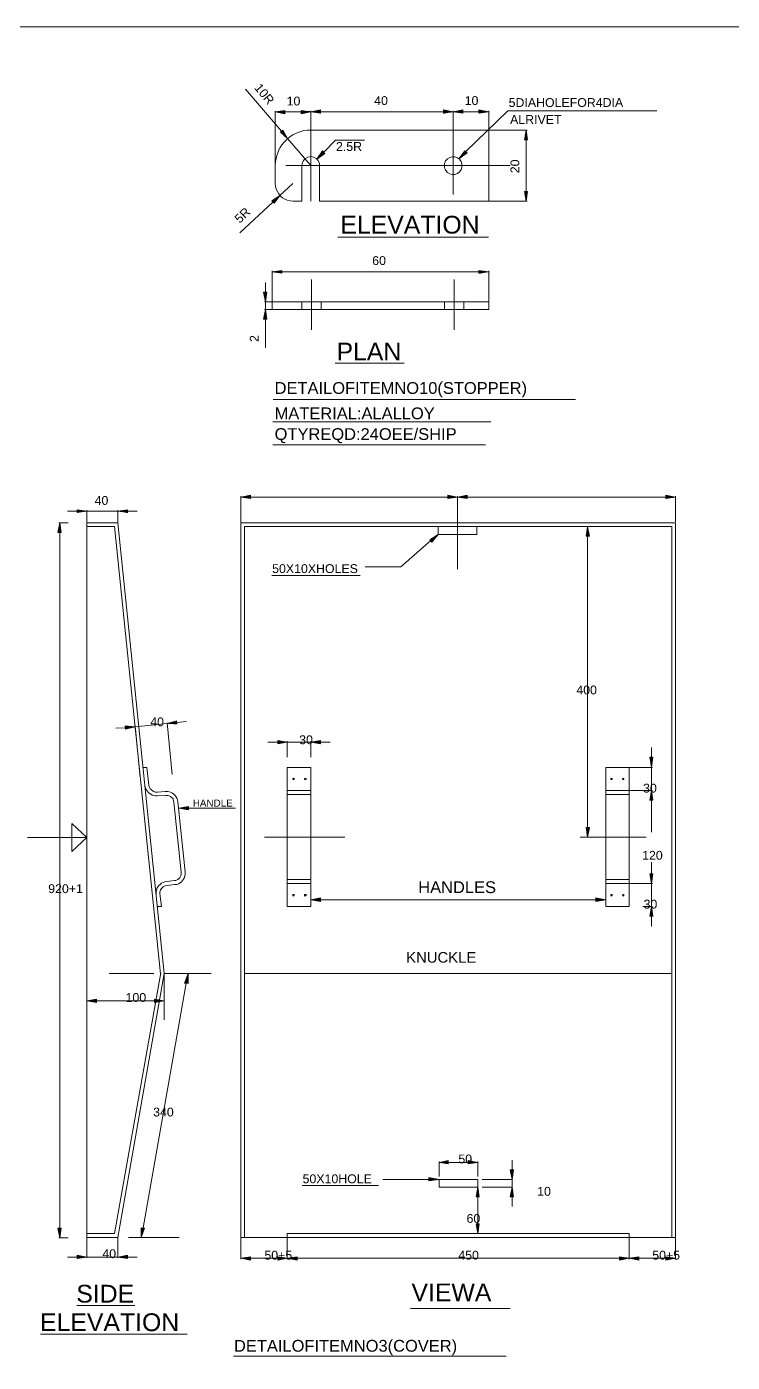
# Model space of a CAD drawing. Header units: millimetres. Extents: x -3009 to 55097, y -2803 to 5841.
# Drawn here: x 48066.7 to 48112.5, y 89.4 to 176 of the extents above; entities that cross this region are included whole.
import ezdxf

# ---------------------------------------------------------------- set-up
doc = ezdxf.new("R2010")
doc.units = ezdxf.units.MM
for name, color, linetype in [('PDF2_Geometry', 7, 'Continuous'), ('PDF2_Solid Fills', 7, 'Continuous'), ('PDF2_Text', 7, 'Continuous')]:
    doc.layers.add(name, color=color, linetype=linetype)
doc.styles.add('PDF F1', font='arial.ttf')

msp = doc.modelspace()

# ---------------------------------------------------------------- hatches: boundary and pattern name
at = {"layer": 'PDF2_Solid Fills', "transparency": 33554559}
for points in [[(48083.323, 170.383), (48083.511, 170.352), (48083.511, 170.571), (48083.448, 170.571), (48083.292, 170.54), (48083.103, 170.509), (48083.041, 170.477), (48082.915, 170.446), (48083.103, 170.414)], [(48084.703, 170.54), (48084.609, 170.571), (48084.546, 170.571), (48084.546, 170.352), (48084.734, 170.383), (48084.828, 170.414), (48085.173, 170.446), (48085.142, 170.477)], [(48085.707, 170.571), (48085.393, 170.509), (48085.173, 170.481), (48085.173, 170.473), (48085.393, 170.446), (48085.613, 170.414), (48085.769, 170.383), (48085.832, 170.352), (48085.832, 170.571)], [(48094.27, 170.509), (48093.956, 170.571), (48093.768, 170.571), (48093.768, 170.352), (48094.238, 170.446), (48094.364, 170.477)], [(48094.96, 170.383), (48095.054, 170.352), (48095.054, 170.571), (48094.96, 170.571), (48094.803, 170.54), (48094.583, 170.509), (48094.458, 170.477), (48094.834, 170.414)], [(48096.309, 170.54), (48096.214, 170.571), (48096.058, 170.571), (48096.058, 170.352), (48096.12, 170.383), (48096.277, 170.414), (48096.465, 170.446), (48096.716, 170.477), (48096.528, 170.509)], [(48099.163, 169.034), (48099.163, 169.223), (48099.132, 169.223), (48099.1, 169.034), (48099.069, 168.846), (48099.037, 168.689), (48099.037, 168.658), (48099.257, 168.658), (48099.257, 168.689), (48099.226, 168.689), (48099.226, 168.846), (48099.194, 168.846), (48099.194, 169.034)], [(48099.226, 165.239), (48099.247, 165.302), (48099.037, 165.302), (48099.037, 165.208), (48099.069, 165.208), (48099.069, 165.019), (48099.1, 165.019), (48099.1, 164.8), (48099.132, 164.8), (48099.132, 164.643), (48099.163, 164.925), (48099.194, 165.114)], [(48083.26, 160.001), (48083.292, 159.985), (48083.292, 160.189), (48083.197, 160.189), (48083.009, 160.158), (48082.946, 160.126), (48082.664, 160.095), (48082.978, 160.032)], [(48096.34, 160.158), (48096.12, 160.189), (48096.058, 160.189), (48096.058, 159.969), (48096.277, 160.001), (48096.309, 160.032), (48096.685, 160.095), (48096.528, 160.126)], [(48082.131, 158.683), (48082.162, 158.683), (48082.162, 158.433), (48082.194, 158.433), (48082.194, 158.244), (48082.225, 158.244), (48082.225, 158.15), (48082.228, 158.15), (48082.256, 158.433), (48082.288, 158.495), (48082.319, 158.715), (48082.319, 158.778), (48082.131, 158.778)], [(48082.256, 157.335), (48082.256, 157.554), (48082.225, 157.554), (48082.194, 157.397), (48082.162, 157.209), (48082.131, 157.052), (48082.131, 157.021), (48082.351, 157.021), (48082.351, 157.052), (48082.319, 157.052), (48082.319, 157.146), (48082.288, 157.146), (48082.288, 157.335)], [(48081.221, 145.384), (48081.284, 145.353), (48081.284, 145.572), (48081.19, 145.572), (48080.876, 145.51), (48080.625, 145.478), (48080.876, 145.447), (48081.096, 145.415)], [(48094.301, 145.541), (48094.207, 145.572), (48094.05, 145.572), (48094.05, 145.353), (48094.238, 145.415), (48094.489, 145.447), (48094.646, 145.478), (48094.521, 145.51)], [(48095.242, 145.572), (48094.991, 145.541), (48094.866, 145.51), (48094.709, 145.483), (48094.709, 145.472), (48094.834, 145.447), (48095.085, 145.415), (48095.273, 145.384), (48095.336, 145.353), (48095.336, 145.572)], [(48108.447, 145.541), (48108.322, 145.572), (48108.196, 145.572), (48108.196, 145.353), (48108.385, 145.415), (48108.604, 145.447), (48108.792, 145.478), (48108.636, 145.51)], [(48070.463, 144.6), (48070.086, 144.663), (48070.024, 144.663), (48070.024, 144.443), (48070.086, 144.474), (48070.463, 144.537), (48070.682, 144.569)], [(48073.129, 144.474), (48073.317, 144.443), (48073.317, 144.663), (48073.254, 144.663), (48073.223, 144.631), (48072.909, 144.6), (48072.658, 144.569), (48072.878, 144.537), (48073.066, 144.506)], [(48068.926, 143.502), (48068.926, 143.722), (48068.894, 143.722), (48068.863, 143.565), (48068.8, 143.314), (48068.8, 143.188), (48069.02, 143.188), (48069.02, 143.22), (48068.988, 143.22), (48068.988, 143.314), (48068.957, 143.314), (48068.957, 143.502)], [(48103.146, 143.408), (48103.146, 143.502), (48103.115, 143.502), (48103.084, 143.251), (48103.052, 143.094), (48103.021, 142.969), (48103.021, 142.938), (48103.241, 142.938), (48103.241, 143.032), (48103.209, 143.032), (48103.209, 143.22), (48103.178, 143.22), (48103.178, 143.408)], [(48075.983, 130.767), (48076.516, 130.736), (48076.516, 130.83), (48076.485, 130.83), (48076.485, 130.956), (48076.454, 130.956), (48076.422, 130.924), (48076.297, 130.893), (48076.14, 130.861), (48076.046, 130.83), (48075.92, 130.799)], [(48073.474, 130.611), (48073.254, 130.642), (48073.16, 130.642), (48073.16, 130.485), (48073.192, 130.485), (48073.192, 130.422), (48073.254, 130.422), (48073.286, 130.454), (48073.442, 130.485), (48073.568, 130.516), (48073.756, 130.579)], [(48083.166, 129.67), (48083.072, 129.701), (48083.041, 129.701), (48083.041, 129.481), (48083.103, 129.481), (48083.323, 129.513), (48083.386, 129.544), (48083.668, 129.575), (48083.48, 129.607)], [(48085.769, 129.701), (48085.613, 129.67), (48085.581, 129.638), (48085.362, 129.607), (48085.236, 129.575), (48085.613, 129.513), (48085.738, 129.481), (48085.832, 129.481), (48085.832, 129.701)], [(48107.35, 128.384), (48107.381, 128.603), (48107.161, 128.603), (48107.193, 128.572), (48107.193, 128.384), (48107.224, 128.384), (48107.224, 128.195), (48107.255, 128.195), (48107.255, 128.007), (48107.287, 128.007), (48107.287, 127.944), (48107.318, 128.195)], [(48107.381, 125.906), (48107.35, 125.906), (48107.35, 126.094), (48107.318, 126.094), (48107.318, 126.282), (48107.255, 126.282), (48107.224, 126.157), (48107.193, 125.968), (48107.161, 125.874), (48107.161, 125.811), (48107.381, 125.811)], [(48107.381, 125.906), (48107.35, 125.906), (48107.35, 126.094), (48107.318, 126.094), (48107.318, 126.282), (48107.255, 126.282), (48107.224, 126.157), (48107.193, 125.968), (48107.161, 125.874), (48107.161, 125.811), (48107.381, 125.811)], [(48077.175, 125.404), (48077.144, 125.372), (48076.893, 125.341), (48076.61, 125.313), (48076.61, 125.303), (48077.05, 125.216), (48077.238, 125.184), (48077.238, 125.404)], [(48103.209, 123.867), (48103.241, 124.055), (48103.052, 124.055), (48103.052, 123.867), (48103.084, 123.867), (48103.084, 123.647), (48103.115, 123.647), (48103.115, 123.459), (48103.146, 123.459), (48103.146, 123.396), (48103.178, 123.647)], [(48107.35, 120.824), (48107.381, 121.044), (48107.161, 121.044), (48107.193, 121.012), (48107.193, 120.824), (48107.224, 120.824), (48107.224, 120.636), (48107.255, 120.636), (48107.255, 120.448), (48107.287, 120.448), (48107.287, 120.385), (48107.318, 120.636)], [(48107.35, 120.824), (48107.381, 121.044), (48107.161, 121.044), (48107.193, 121.012), (48107.193, 120.824), (48107.224, 120.824), (48107.224, 120.636), (48107.255, 120.636), (48107.255, 120.448), (48107.287, 120.448), (48107.287, 120.385), (48107.318, 120.636)], [(48085.707, 119.444), (48085.393, 119.381), (48085.173, 119.354), (48085.173, 119.346), (48085.393, 119.319), (48085.613, 119.287), (48085.769, 119.256), (48085.832, 119.225), (48085.832, 119.444)], [(48103.931, 119.413), (48103.805, 119.444), (48103.648, 119.444), (48103.648, 119.225), (48103.774, 119.256), (48103.868, 119.287), (48104.087, 119.319), (48104.276, 119.35), (48104.119, 119.381)], [(48107.381, 118.346), (48107.35, 118.346), (48107.35, 118.534), (48107.318, 118.534), (48107.318, 118.754), (48107.287, 118.754), (48107.287, 118.848), (48107.255, 118.848), (48107.224, 118.597), (48107.193, 118.409), (48107.161, 118.315), (48107.161, 118.252), (48107.381, 118.252)], [(48076.987, 113.955), (48077.206, 113.928), (48077.206, 114.426), (48077.175, 114.426), (48077.144, 114.331), (48077.112, 114.269), (48077.081, 114.175), (48077.05, 114.112), (48077.018, 114.018)], [(48071.247, 112.7), (48071.31, 112.669), (48071.31, 112.889), (48071.184, 112.889), (48070.87, 112.826), (48070.651, 112.794), (48070.87, 112.763), (48071.121, 112.732)], [(48075.419, 112.857), (48075.23, 112.889), (48075.074, 112.889), (48075.074, 112.675), (48075.513, 112.763), (48075.638, 112.794), (48075.575, 112.826)], [(48093.987, 102.224), (48094.113, 102.193), (48094.113, 102.412), (48094.019, 102.412), (48093.893, 102.381), (48093.611, 102.349), (48093.548, 102.318), (48093.674, 102.287)], [(48095.995, 102.318), (48095.524, 102.412), (48095.368, 102.412), (48095.368, 102.193), (48095.43, 102.224), (48095.869, 102.287)], [(48098.285, 101.565), (48098.316, 101.785), (48098.316, 101.848), (48098.128, 101.848), (48098.128, 101.659), (48098.159, 101.659), (48098.159, 101.503), (48098.191, 101.503), (48098.191, 101.314), (48098.222, 101.314), (48098.222, 101.22), (48098.253, 101.503)], [(48093.109, 101.283), (48092.984, 101.314), (48092.827, 101.314), (48092.827, 101.095), (48092.952, 101.126), (48093.046, 101.158), (48093.266, 101.189), (48093.454, 101.22), (48093.297, 101.252)], [(48096.026, 100.53), (48096.026, 100.718), (48095.995, 100.718), (48095.964, 100.467), (48095.932, 100.279), (48095.901, 100.122), (48095.901, 100.091), (48096.12, 100.091), (48096.12, 100.122), (48096.089, 100.122), (48096.089, 100.311), (48096.058, 100.311), (48096.058, 100.53)], [(48098.222, 100.624), (48098.191, 100.499), (48098.159, 100.342), (48098.128, 100.217), (48098.096, 100.122), (48098.096, 100.091), (48098.316, 100.091), (48098.316, 100.217), (48098.285, 100.217), (48098.285, 100.405), (48098.253, 100.405), (48098.253, 100.624)], [(48068.957, 97.833), (48068.988, 97.99), (48068.988, 98.052), (48068.769, 98.052), (48068.8, 98.021), (48068.8, 97.895), (48068.832, 97.895), (48068.832, 97.707), (48068.863, 97.707), (48068.863, 97.488), (48068.894, 97.488), (48068.894, 97.394), (48068.926, 97.644)], [(48074.164, 97.456), (48074.227, 97.582), (48074.258, 97.676), (48074.321, 97.801), (48074.352, 97.895), (48074.383, 97.958), (48074.383, 98.057), (48074.227, 98.084), (48074.164, 98.084)], [(48095.901, 98.24), (48095.932, 98.24), (48095.932, 98.052), (48095.964, 98.052), (48095.964, 97.864), (48095.995, 97.864), (48095.995, 97.707), (48096.001, 97.707), (48096.026, 97.833), (48096.058, 98.021), (48096.089, 98.272), (48096.12, 98.335), (48095.901, 98.335)], [(48070.274, 96.233), (48070.149, 96.264), (48070.024, 96.264), (48070.024, 96.045), (48070.212, 96.108), (48070.431, 96.139), (48070.619, 96.17), (48070.463, 96.202)], [(48073.254, 96.076), (48073.317, 96.045), (48073.317, 96.264), (48073.223, 96.264), (48072.909, 96.202), (48072.658, 96.17), (48072.909, 96.139), (48073.129, 96.108)], [(48081.096, 96.013), (48081.284, 95.982), (48081.284, 96.202), (48081.221, 96.202), (48081.064, 96.17), (48080.876, 96.139), (48080.814, 96.108), (48080.688, 96.076), (48080.876, 96.045)], [(48083.166, 96.17), (48083.072, 96.202), (48083.041, 96.202), (48083.041, 95.987), (48083.229, 96.013), (48083.323, 96.045), (48083.668, 96.076), (48083.637, 96.108), (48083.417, 96.139)], [(48083.919, 96.045), (48084.295, 95.982), (48084.295, 96.202), (48084.264, 96.202), (48084.076, 96.17), (48083.887, 96.139), (48083.856, 96.108), (48083.699, 96.076)], [(48105.154, 95.982), (48105.373, 96.013), (48105.562, 96.045), (48105.813, 96.073), (48105.813, 96.092), (48105.781, 96.108), (48105.217, 96.202), (48105.154, 96.202)], [(48106.314, 96.013), (48106.44, 95.982), (48106.44, 96.202), (48106.409, 96.202), (48106.346, 96.17), (48106.126, 96.139), (48105.969, 96.108), (48105.875, 96.076), (48106.158, 96.045)], [(48108.416, 96.17), (48108.259, 96.202), (48108.196, 96.202), (48108.196, 95.982), (48108.385, 96.013), (48108.604, 96.045), (48108.855, 96.076), (48108.792, 96.108)]]:
    msp.add_hatch(color=256, dxfattribs=at).paths.add_polyline_path(points)
h = msp.add_hatch(color=256, dxfattribs=at)
h.paths.add_polyline_path([(48083.386, 169.223), (48083.386, 169.285), (48083.354, 169.285), (48083.26, 169.191), (48083.197, 169.17), (48083.197, 169.128), (48083.229, 169.097), (48083.292, 169.066), (48083.323, 169.034), (48083.386, 169.003), (48083.448, 168.94), (48083.511, 168.909), (48083.637, 168.783), (48083.637, 168.846), (48083.605, 168.846), (48083.605, 168.909), (48083.574, 168.94), (48083.542, 168.94), (48083.542, 169.003), (48083.511, 169.003), (48083.511, 169.066), (48083.48, 169.066), (48083.48, 169.128), (48083.448, 169.16), (48083.417, 169.16), (48083.417, 169.223)])
h.paths.add_polyline_path([(48083.668, 168.752), (48083.699, 168.721), (48083.699, 168.752)])
h.paths.add_polyline_path([(48083.637, 168.783), (48083.668, 168.752), (48083.668, 168.783)])
h = msp.add_hatch(color=256, dxfattribs=at)
h.paths.add_polyline_path([(48086.083, 167.78), (48085.958, 167.905), (48085.926, 167.905), (48085.895, 167.842), (48085.864, 167.811), (48085.832, 167.748), (48085.769, 167.686), (48085.738, 167.623), (48085.675, 167.56), (48085.675, 167.497), (48085.738, 167.529), (48085.769, 167.56), (48085.832, 167.591), (48085.864, 167.623), (48085.926, 167.654), (48085.958, 167.686), (48086.02, 167.717)])
h.paths.add_polyline_path([(48085.675, 167.497), (48085.644, 167.497), (48085.675, 167.466)])
h.paths.add_polyline_path([(48085.644, 167.435), (48085.644, 167.466), (48085.613, 167.466)])
h = msp.add_hatch(color=256, dxfattribs=at)
h.paths.add_polyline_path([(48095.273, 167.811), (48095.179, 167.905), (48095.148, 167.905), (48095.117, 167.874), (48095.054, 167.811), (48095.023, 167.748), (48094.96, 167.686), (48094.928, 167.623), (48094.897, 167.591), (48094.866, 167.529), (48094.928, 167.497), (48094.928, 167.529), (48094.991, 167.56), (48095.054, 167.623), (48095.117, 167.654), (48095.148, 167.686), (48095.211, 167.717), (48095.242, 167.748)])
h.paths.add_polyline_path([(48094.866, 167.466), (48094.866, 167.497), (48094.834, 167.497)])
h = msp.add_hatch(color=256, dxfattribs=at)
h.paths.add_polyline_path([(48082.633, 164.674), (48082.758, 164.549), (48082.79, 164.549), (48082.852, 164.58), (48082.946, 164.769), (48083.135, 164.957), (48083.041, 164.957), (48083.009, 164.925), (48082.978, 164.894), (48082.884, 164.863), (48082.884, 164.8), (48082.79, 164.8), (48082.758, 164.737), (48082.664, 164.706)])
h.paths.add_polyline_path([(48083.166, 165.019), (48083.135, 165.019), (48083.166, 164.988)])
h = msp.add_hatch(color=256, dxfattribs=at)
h.paths.add_polyline_path([(48093.391, 143.032), (48093.423, 143), (48093.423, 143.032)])
h.paths.add_polyline_path([(48093.423, 143.063), (48093.454, 143.032), (48093.454, 143.063)])
h.paths.add_polyline_path([(48092.89, 142.718), (48092.952, 142.687), (48092.952, 142.624), (48092.984, 142.624), (48092.984, 142.561), (48093.046, 142.592), (48093.109, 142.655), (48093.141, 142.718), (48093.329, 142.906), (48093.36, 142.969), (48093.391, 143), (48093.329, 143), (48093.297, 142.969), (48093.266, 142.938), (48093.172, 142.906), (48093.109, 142.843), (48092.921, 142.749)])

# ---------------------------------------------------------------- linework, layer by layer
at = {"layer": 'PDF2_Geometry', "lineweight": 13}
for points in [[(47995.748, 21.581), (47995.748, 175.998), (48207.91, 175.998), (48207.91, 21.581)], [(48083.48, 170.571), (48083.48, 170.352), (48082.852, 170.477)], [(48084.546, 170.571), (48084.546, 170.352), (48085.173, 170.477)], [(48085.048, 170.509), (48085.048, 170.477), (48085.173, 170.477)], [(48085.801, 170.603), (48085.801, 170.383), (48085.173, 170.477)], [(48093.768, 170.603), (48093.768, 170.383), (48094.395, 170.477)], [(48095.023, 170.603), (48095.023, 170.383), (48094.395, 170.477)], [(48096.058, 170.603), (48096.058, 170.383), (48096.716, 170.477)], [(48083.354, 169.285), (48083.197, 169.16), (48083.668, 168.752)], [(48099.037, 168.658), (48099.226, 168.658), (48099.132, 169.285)], [(48086.083, 167.78), (48085.55, 167.403), (48085.926, 167.937)], [(48095.305, 167.811), (48094.772, 167.435), (48095.148, 167.937)], [(48082.633, 164.706), (48082.79, 164.549), (48083.166, 165.051)], [(48099.037, 165.302), (48099.226, 165.302), (48099.132, 164.674)], [(48083.292, 160.189), (48083.292, 160.001), (48082.664, 160.095)], [(48096.058, 160.189), (48096.058, 160.001), (48096.716, 160.095)], [(48082.1, 158.778), (48082.319, 158.778), (48082.225, 158.15)], [(48096.716, 157.648), (48082.664, 157.648), (48082.664, 158.15), (48096.716, 158.15)], [(48082.1, 157.021), (48082.319, 157.021), (48082.225, 157.648)], [(48081.253, 145.604), (48081.253, 145.384), (48080.625, 145.478)], [(48094.05, 145.604), (48094.05, 145.384), (48094.678, 145.478)], [(48095.305, 145.604), (48095.305, 145.384), (48094.678, 145.478)], [(48108.196, 145.604), (48108.196, 145.384), (48108.824, 145.478)], [(48070.024, 144.663), (48070.024, 144.474), (48070.651, 144.569)], [(48073.286, 144.663), (48073.286, 144.474), (48072.658, 144.569)], [(48068.769, 143.188), (48068.988, 143.188), (48068.894, 143.816)], [(48075.669, 114.582), (48072.658, 97.456), (48070.651, 97.456), (48070.651, 143.816), (48072.658, 143.816)], [(48080.625, 143.816), (48108.824, 143.816), (48108.824, 97.456), (48080.625, 97.456)], [(48092.89, 142.718), (48093.423, 143.063), (48093.015, 142.561)], [(48103.021, 142.938), (48103.241, 142.938), (48103.115, 143.565)], [(48076.454, 130.956), (48076.485, 130.767), (48075.858, 130.799)], [(48073.129, 130.642), (48073.16, 130.422), (48073.788, 130.579)], [(48083.041, 129.701), (48083.041, 129.481), (48083.637, 129.575)], [(48085.801, 129.701), (48085.801, 129.481), (48085.173, 129.575)], [(48107.161, 128.603), (48107.35, 128.603), (48107.255, 127.944)], [(48105.813, 118.911), (48105.813, 127.944), (48104.307, 127.944), (48104.307, 118.911)], [(48084.107, 127.192), (48084.076, 127.223), (48084.044, 127.254), (48084.013, 127.223), (48084.013, 127.192), (48084.013, 127.16), (48084.044, 127.16), (48084.076, 127.16)], [(48084.86, 127.192), (48084.86, 127.223), (48084.797, 127.254), (48084.766, 127.223), (48084.766, 127.192), (48084.766, 127.16), (48084.797, 127.16), (48084.86, 127.16)], [(48104.715, 127.192), (48104.715, 127.223), (48104.652, 127.254), (48104.621, 127.223), (48104.621, 127.192), (48104.621, 127.16), (48104.652, 127.16), (48104.715, 127.16)], [(48105.468, 127.192), (48105.468, 127.223), (48105.436, 127.254), (48105.405, 127.223), (48105.373, 127.192), (48105.405, 127.16), (48105.436, 127.16), (48105.468, 127.16)], [(48107.318, 126.439), (48105.844, 126.439)], [(48107.161, 125.811), (48107.35, 125.811), (48107.255, 126.439)], [(48107.161, 125.811), (48107.35, 125.811), (48107.255, 126.439)], [(48077.238, 125.184), (48076.61, 125.31), (48077.238, 125.404)], [(48103.021, 124.055), (48103.241, 124.055), (48103.115, 123.428)], [(48085.173, 123.428), (48083.637, 123.428)], [(48107.161, 121.044), (48107.35, 121.044), (48107.255, 120.416)], [(48107.161, 121.044), (48107.35, 121.044), (48107.255, 120.416)], [(48084.107, 119.664), (48084.076, 119.695), (48084.044, 119.695), (48084.013, 119.695), (48084.013, 119.664), (48084.013, 119.632), (48084.044, 119.601), (48084.076, 119.632)], [(48084.86, 119.664), (48084.86, 119.695), (48084.797, 119.695), (48084.766, 119.695), (48084.766, 119.664), (48084.766, 119.632), (48084.797, 119.601), (48084.86, 119.632)], [(48104.715, 119.664), (48104.715, 119.695), (48104.652, 119.695), (48104.621, 119.695), (48104.621, 119.664), (48104.621, 119.632), (48104.652, 119.601), (48104.715, 119.632)], [(48105.468, 119.664), (48105.468, 119.695), (48105.436, 119.695), (48105.405, 119.695), (48105.373, 119.664), (48105.405, 119.632), (48105.436, 119.601), (48105.468, 119.632)], [(48085.801, 119.475), (48085.801, 119.256), (48085.173, 119.35)], [(48103.648, 119.475), (48103.648, 119.256), (48104.307, 119.35)], [(48107.161, 118.284), (48107.35, 118.284), (48107.255, 118.911)], [(48076.987, 113.955), (48077.206, 113.924), (48077.206, 114.582)], [(48071.278, 112.92), (48071.278, 112.7), (48070.651, 112.794)], [(48075.042, 112.92), (48075.042, 112.7), (48075.669, 112.794)], [(48094.082, 102.444), (48094.082, 102.224), (48093.486, 102.318)], [(48095.368, 102.444), (48095.368, 102.224), (48095.995, 102.318)], [(48098.096, 101.848), (48098.316, 101.848), (48098.222, 101.22)], [(48092.827, 101.346), (48093.486, 101.22), (48092.827, 101.126)], [(48095.901, 100.091), (48096.089, 100.091), (48095.995, 100.718)], [(48098.096, 100.091), (48098.316, 100.091), (48098.222, 100.718)], [(48068.769, 98.052), (48068.988, 98.052), (48068.894, 97.425)], [(48074.164, 98.084), (48074.383, 98.052), (48074.164, 97.456)], [(48095.901, 98.335), (48096.089, 98.335), (48095.995, 97.707)], [(48070.024, 96.296), (48070.024, 96.076), (48070.651, 96.17)], [(48073.286, 96.296), (48073.286, 96.076), (48072.658, 96.17)], [(48081.253, 96.202), (48081.253, 95.982), (48080.625, 96.108)], [(48083.041, 96.202), (48083.041, 95.982), (48083.637, 96.108)], [(48084.295, 96.202), (48084.295, 95.982), (48083.637, 96.108)], [(48105.185, 96.202), (48105.185, 95.982), (48105.813, 96.108)], [(48106.44, 96.202), (48106.44, 95.982), (48105.813, 96.108)], [(48108.196, 96.202), (48108.196, 95.982), (48108.824, 96.108)]]:
    msp.add_lwpolyline(points, close=True, dxfattribs=at)
for points in [[(48080.939, 171.951), (48083.26, 169.223)], [(48082.852, 167.027), (48082.852, 170.509)], [(48083.48, 170.477), (48084.546, 170.477)], [(48085.173, 169.348), (48085.173, 170.54)], [(48085.173, 169.317), (48085.173, 170.509)], [(48085.801, 170.477), (48093.768, 170.477)], [(48094.395, 169.348), (48094.395, 170.54), (48094.395, 169.317)], [(48095.023, 170.477), (48096.058, 170.477)], [(48095.211, 167.874), (48097.94, 170.54), (48101.672, 170.54), (48107.6, 170.54)], [(48096.716, 169.317), (48096.716, 170.54)], [(48099.194, 169.285), (48096.716, 169.285), (48085.173, 169.285), (48085.173, 164.674)], [(48094.395, 169.285), (48094.395, 165.114)], [(48096.716, 169.285), (48096.716, 164.674), (48099.194, 164.674)], [(48085.173, 166.996), (48083.668, 168.752)], [(48085.989, 167.842), (48086.773, 168.627), (48088.655, 168.627)], [(48099.132, 168.658), (48099.132, 165.302)], [(48094.928, 166.745), (48094.96, 166.87), (48094.96, 166.996), (48094.96, 167.121), (48094.928, 167.246)], [(48083.542, 166.996), (48085.173, 166.996), (48094.395, 166.996), (48098.096, 166.996)], [(48084.609, 167.121), (48084.578, 166.996), (48084.578, 164.674), (48084.013, 164.674), (48083.825, 164.706)], [(48096.716, 164.674), (48085.738, 164.674), (48085.738, 166.996), (48085.738, 167.121)], [(48093.831, 167.121), (48093.831, 166.996), (48093.831, 166.87)], [(48084.013, 165.835), (48083.166, 165.051)], [(48080.563, 162.636), (48082.696, 164.612)], [(48086.93, 162.353), (48096.685, 162.353)], [(48082.664, 158.182), (48082.664, 160.158)], [(48083.292, 160.095), (48096.058, 160.095)], [(48085.205, 159.593), (48085.205, 156.331)], [(48094.458, 159.593), (48094.458, 156.331)], [(48096.716, 158.182), (48096.716, 160.158)], [(48082.225, 158.778), (48082.225, 159.405)], [(48082.633, 158.15), (48082.162, 158.15)], [(48082.225, 158.15), (48082.225, 157.648)], [(48084.578, 158.15), (48084.578, 157.648)], [(48085.832, 158.15), (48085.832, 157.648)], [(48093.831, 158.15), (48093.831, 157.648)], [(48095.085, 158.15), (48095.085, 157.648)], [(48082.633, 157.648), (48082.162, 157.648)], [(48082.225, 157.021), (48082.225, 155.17)], [(48086.742, 154.167), (48091.227, 154.167)], [(48082.727, 151.814), (48102.331, 151.814)], [(48082.696, 150.371), (48096.842, 150.371)], [(48082.696, 148.866), (48095.368, 148.866), (48096.497, 148.866)], [(48080.625, 143.847), (48080.625, 145.541)], [(48081.253, 145.478), (48094.05, 145.478)], [(48094.678, 143.847), (48094.678, 145.541), (48094.678, 143.91)], [(48095.305, 145.478), (48108.196, 145.478)], [(48108.824, 143.879), (48108.824, 145.541)], [(48070.024, 144.569), (48069.396, 144.569)], [(48070.651, 143.847), (48070.651, 144.631)], [(48070.651, 144.569), (48072.658, 144.569)], [(48072.658, 143.847), (48072.658, 144.631)], [(48073.286, 144.569), (48073.913, 144.569)], [(48069.428, 143.816), (48068.832, 143.816)], [(48068.894, 98.052), (48068.894, 143.188)], [(48070.651, 143.565), (48072.439, 143.565), (48075.419, 114.551)], [(48080.876, 97.456), (48080.876, 97.707), (48080.876, 143.565), (48108.573, 143.565), (48108.573, 97.707), (48108.573, 97.456)], [(48095.932, 143.565), (48095.932, 143.063), (48093.423, 143.063), (48093.423, 143.565)], [(48094.678, 143.816), (48094.678, 143.063), (48094.678, 140.805)], [(48102.676, 143.565), (48103.178, 143.565)], [(48092.952, 142.655), (48091.008, 140.961), (48088.687, 140.961)], [(48103.115, 124.055), (48103.115, 142.938)], [(48082.633, 140.397), (48088.373, 140.397)], [(48076.485, 130.861), (48077.112, 130.924)], [(48073.16, 130.516), (48072.533, 130.485)], [(48073.788, 130.579), (48075.858, 130.799)], [(48074.101, 127.286), (48073.788, 130.642)], [(48076.171, 127.474), (48075.858, 130.83)], [(48083.041, 129.575), (48082.382, 129.575)], [(48083.637, 128.603), (48083.637, 129.638)], [(48083.637, 129.575), (48085.173, 129.575)], [(48085.173, 128.603), (48085.173, 129.638)], [(48085.801, 129.575), (48086.428, 129.575)], [(48107.255, 128.603), (48107.255, 129.23)], [(48083.637, 127.944), (48085.173, 127.944), (48085.173, 118.911), (48083.637, 118.911), (48083.637, 127.944), (48083.637, 119.036)], [(48105.844, 127.944), (48107.318, 127.944)], [(48107.255, 126.439), (48107.255, 127.944)], [(48076.297, 125.686), (48076.767, 121.138), (48076.767, 121.044)], [(48076.516, 125.843), (48076.548, 125.717), (48077.018, 121.169), (48077.018, 121.012)], [(48083.637, 126.439), (48085.173, 126.439)], [(48083.637, 126.188), (48085.173, 126.188)], [(48104.307, 126.439), (48105.813, 126.439)], [(48104.307, 126.188), (48105.813, 126.188)], [(48107.255, 125.184), (48107.255, 125.811), (48107.255, 123.741)], [(48077.238, 125.31), (48078.21, 125.31), (48080.28, 125.31)], [(48070.651, 123.396), (48069.679, 122.487), (48069.679, 124.306), (48070.651, 123.396), (48066.793, 123.396)], [(48082.162, 123.428), (48085.173, 123.428), (48087.369, 123.428)], [(48106.91, 123.428), (48104.307, 123.428), (48102.645, 123.428)], [(48102.676, 123.428), (48103.178, 123.428)], [(48104.307, 123.428), (48105.813, 123.428)], [(48107.255, 121.797), (48107.255, 121.044), (48107.255, 121.671)], [(48076.422, 120.605), (48076.328, 120.605), (48075.826, 120.542), (48075.701, 120.511)], [(48085.173, 120.667), (48083.637, 120.667)], [(48105.813, 120.667), (48104.307, 120.667)], [(48075.136, 119.883), (48075.136, 119.726)], [(48075.387, 119.852), (48075.387, 119.758), (48075.481, 118.911), (48075.23, 118.911)], [(48076.485, 120.354), (48076.328, 120.354), (48075.858, 120.291), (48075.732, 120.26)], [(48085.173, 120.416), (48083.637, 120.416)], [(48104.307, 120.416), (48105.813, 120.416)], [(48104.307, 119.758), (48104.307, 119.413)], [(48106.691, 120.416), (48107.318, 120.416), (48105.844, 120.416)], [(48107.255, 120.416), (48107.255, 118.911)], [(48085.173, 119.036), (48085.173, 119.319)], [(48085.801, 119.35), (48103.648, 119.35)], [(48106.691, 118.911), (48107.318, 118.911)], [(48107.255, 118.284), (48107.255, 117.625)], [(48075.45, 114.614), (48072.439, 97.707), (48070.651, 97.707)], [(48074.979, 114.582), (48072.094, 114.582)], [(48075.669, 111.571), (48075.669, 114.582), (48078.712, 114.582)], [(48077.175, 114.582), (48077.144, 114.582)], [(48080.876, 114.582), (48108.573, 114.582)], [(48074.289, 98.084), (48077.081, 113.955)], [(48070.651, 113.202), (48070.651, 112.763)], [(48075.042, 112.794), (48071.278, 112.794)], [(48075.669, 113.202), (48075.669, 112.763)], [(48093.486, 101.408), (48093.486, 102.381)], [(48094.082, 102.318), (48095.368, 102.318)], [(48095.995, 101.408), (48095.995, 102.381)], [(48098.222, 101.848), (48098.222, 102.475)], [(48084.609, 100.813), (48089.565, 100.813)], [(48092.827, 101.22), (48089.847, 101.22)], [(48095.995, 100.718), (48095.995, 101.22), (48093.486, 101.22), (48093.486, 100.718), (48095.995, 100.718), (48095.932, 100.718)], [(48096.277, 101.22), (48098.253, 101.22)], [(48096.277, 100.718), (48098.253, 100.718)], [(48098.222, 101.22), (48098.222, 100.718)], [(48095.995, 100.091), (48095.995, 98.335)], [(48098.222, 100.091), (48098.222, 99.464)], [(48069.428, 97.425), (48068.832, 97.425)], [(48070.651, 97.425), (48070.651, 96.139)], [(48072.658, 97.425), (48072.658, 96.139)], [(48073.348, 97.456), (48076.642, 97.456)], [(48074.133, 97.456), (48074.101, 97.456)], [(48080.625, 97.425), (48080.625, 96.045)], [(48105.813, 97.456), (48105.813, 97.707), (48083.637, 97.707), (48083.637, 97.456)], [(48083.637, 97.425), (48083.637, 96.045), (48083.637, 97.049)], [(48095.995, 97.707), (48095.932, 97.707)], [(48105.813, 97.08), (48105.813, 96.045), (48105.813, 97.425)], [(48108.824, 97.425), (48108.824, 96.045)], [(48070.024, 96.17), (48069.396, 96.17)], [(48070.651, 96.17), (48072.658, 96.17)], [(48073.286, 96.17), (48073.913, 96.17)], [(48081.253, 96.108), (48083.041, 96.108)], [(48084.295, 96.108), (48105.185, 96.108)], [(48106.44, 96.108), (48108.196, 96.108)], [(48069.992, 93.034), (48073.756, 93.034)], [(48091.635, 92.845), (48098.096, 92.845)], [(48067.64, 91.183), (48077.144, 91.183)], [(48080.155, 89.74), (48097.846, 89.74)]]:
    msp.add_lwpolyline(points, dxfattribs=at)
for points in [[(48085.173, 169.285), (48084.923, 169.285, 0.351933), (48082.884, 167.246), (48082.852, 166.996), (48082.852, 165.835), (48082.884, 165.647)], [(48074.289, 127.944), (48074.54, 127.944), (48074.666, 126.784), (48074.697, 126.69, 0.281913), (48075.105, 126.345), (48075.23, 126.345), (48075.732, 126.376), (48075.889, 126.376)], [(48076.297, 125.686), (48076.265, 125.78), (48076.234, 125.906), (48076.171, 125.968), (48076.077, 126.062), (48075.983, 126.094), (48075.889, 126.125), (48075.764, 126.125), (48075.23, 126.094), (48075.105, 126.094, -0.294903), (48074.446, 126.627), (48074.415, 126.752)]]:
    msp.add_lwpolyline(points, format="xyb", dxfattribs=at)
for points in [[(48085.738, 167.121), (48085.581, 167.717), (48084.734, 167.717), (48084.609, 167.121)], [(48094.928, 167.246), (48094.678, 167.717), (48093.987, 167.654), (48093.831, 167.121)], [(48093.831, 166.87), (48093.987, 166.305), (48094.678, 166.243), (48094.928, 166.745)], [(48082.884, 165.647), (48082.978, 165.145), (48083.323, 164.769), (48083.825, 164.706)], [(48076.516, 125.843), (48076.422, 126.157), (48076.203, 126.345), (48075.889, 126.376)], [(48075.701, 120.511), (48075.387, 120.448), (48075.168, 120.166), (48075.136, 119.883)], [(48076.422, 120.605), (48076.61, 120.667), (48076.767, 120.856), (48076.767, 121.044)], [(48076.485, 120.354), (48076.767, 120.448), (48077.018, 120.73), (48077.018, 121.012)], [(48075.732, 120.26), (48075.544, 120.197), (48075.419, 120.071), (48075.387, 119.852)]]:
    msp.add_open_spline(points, degree=3, dxfattribs=at)
at = {"layer": 'PDF2_Solid Fills', "lineweight": 25, "transparency": 33554559}
msp.add_solid([(48085.048, 170.477), (48085.173, 170.477), (48085.048, 170.446), (48085.173, 170.446)], dxfattribs=at)

# ---------------------------------------------------------------- texts
at = {"layer": 'PDF2_Text', "attachment_point": 4, "style": 'PDF F1'}
for s, insert, char_height, rotation in [('10R', (48081.688, 172.199), 0.5731, 309.68227), ('20', (48098.41, 166.493), 0.5731, 90), ('5R', (48080.367, 163.411), 0.5731, 43.7862), ('2', (48081.503, 155.546), 0.573, 90)]:
    msp.add_mtext(s, dxfattribs=dict(at, insert=insert, char_height=char_height, rotation=rotation))
for s, insert, char_height in [('10', (48083.602, 171.169), 0.5731), ('40', (48089.279, 171.201), 0.5731), ('10', (48095.148, 171.201), 0.5731), ('5DIAHOLEFOR4DIA', (48097.999, 171.075), 0.57315), ('ALRIVET', (48098.093, 169.978), 0.5731), ('2.5R', (48086.801, 168.221), 0.5731), ('CUTFORMUZZLE', (48054.278, 163.891), 0.63351), ('ELEVATION', (48087.087, 163.145), 1.1513), ('60', (48089.154, 160.819), 0.5731), ('PLAN', (48086.836, 154.927), 1.1513), ('DETAILOFITEMNO9(FIXEDTOPBATTEN)', (48041.731, 152.632), 0.76422), ('DETAILOFITEMNO10(STOPPER)', (48082.822, 152.444), 0.76422), ('MATERIAL:ALALLOY', (48082.822, 150.908), 0.76422), ('QTYREQD:24OEE/SHIP', (48082.822, 149.465), 0.76422), ('40', (48071.15, 145.26), 0.5731), ('50X10XHOLES', (48082.661, 140.838), 0.57315), ('400', (48102.39, 132.965), 0.5731), ('40', (48074.757, 130.895), 0.5731), ('30', (48084.417, 129.734), 0.5731), ('30', (48106.718, 126.597), 0.5731), ('HANDLE', (48077.516, 125.631), 0.4575), ('120', (48106.656, 122.237), 0.5731), ('HANDLES', (48092.137, 120.168), 0.7642), ('920+1', (48068.139, 120.073), 0.5731), ('30', (48106.75, 119.069), 0.5731), ('KNUCKLE', (48091.355, 115.616), 0.6888), ('100', (48073.157, 113.016), 0.5731), ('340', (48074.945, 105.581), 0.5731), ('50', (48094.737, 102.539), 0.5731), ('50X10HOLE', (48084.637, 101.253), 0.5731), ('10', (48099.85, 100.438), 0.5731), ('60', (48095.27, 98.681), 0.5731), ('40', (48071.652, 96.391), 0.5731), ('50+5', (48082.159, 96.297), 0.5731), ('450', (48094.737, 96.297), 0.5731), ('50+5', (48107.314, 96.297), 0.5731), ('VIEWA', (48091.697, 93.887), 1.1513), ('SIDE', (48069.961, 93.794), 1.1513), ('ELEVATION', (48067.608, 91.943), 1.1513), ('DETAILOFITEMNO3(COVER)', (48080.187, 90.307), 0.76422)]:
    msp.add_mtext(s, dxfattribs=dict(at, insert=insert, char_height=char_height))

doc.saveas('drawing.dxf')
